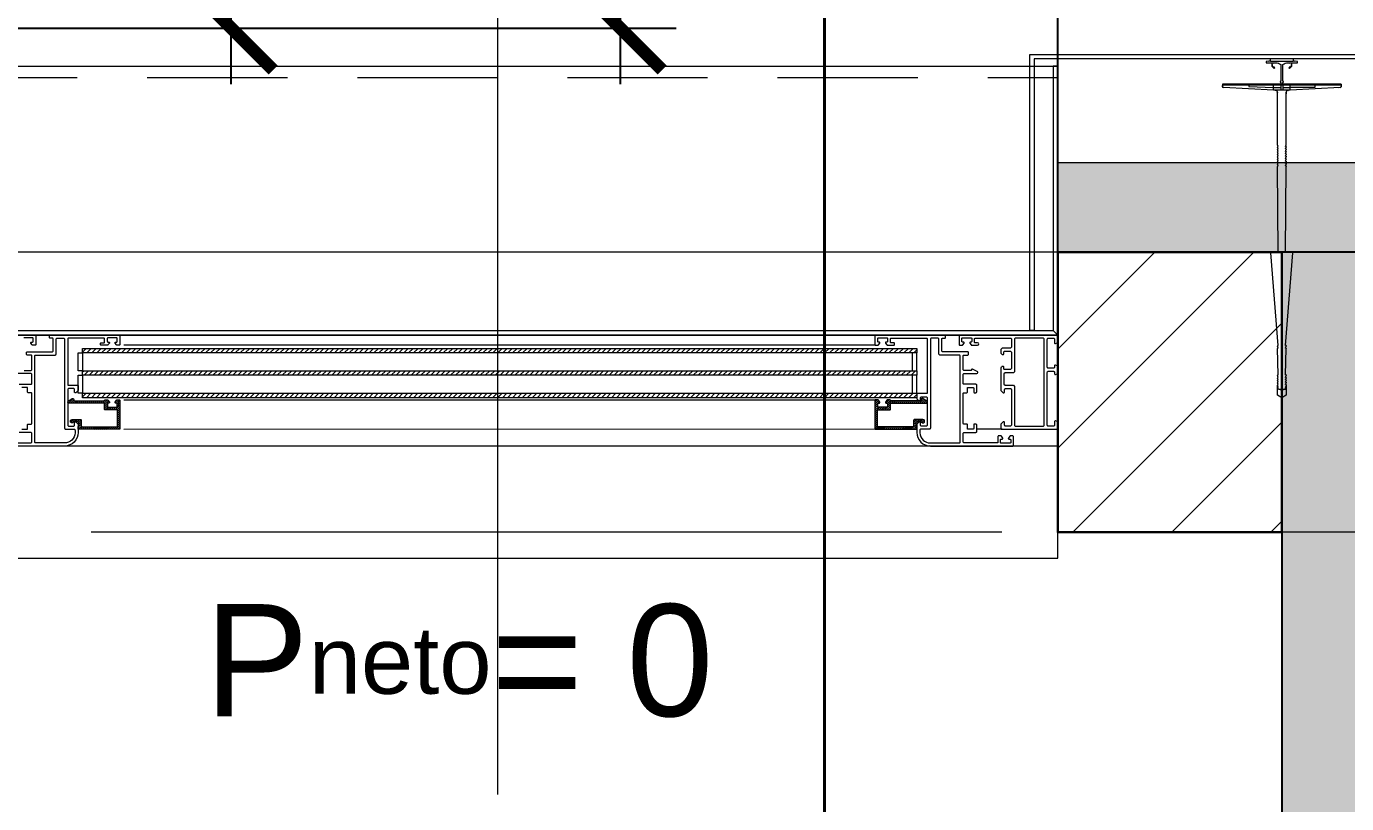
# Model space of a CAD drawing. Header units: centimetres. Extents: x 105417 to 110818, y -55119 to -48326.
# Drawn here: x 108567.3 to 108685.1, y -52106.6 to -52037.2 of the extents above; entities that cross this region are included whole.
import ezdxf

# ---------------------------------------------------------------- set-up
doc = ezdxf.new("R2010")
doc.units = ezdxf.units.CM
doc.header["$LTSCALE"] = 50
doc.header["$MEASUREMENT"] = 0
for name, pattern in [('AUSGEZOGEN', [0]), ('AXES', [2, 1.25, -0.25, 0.25, -0.25]), ('CACHE', [0.375, 0.25, -0.125]), ('CONTINU', [0]), ('CORNER', [20, 0, -20]), ('DASHED2', [9.525, 6.35, -3.175])]:
    doc.linetypes.add(name, pattern=pattern)
doc.layers.get('0').update_dxf_attribs({"color": 8})
for name, color, linetype in [('AXES', 10, 'AXES'), ('BETON COUPE', 3, 'CONTINU'), ('BETON TRAME', 252, 'Continuous'), ('BORD', 5, 'Continuous'), ('COTE 50ème', 1, 'Continuous')]:
    doc.layers.add(name, color=color, linetype=linetype)
for name, color, linetype, lineweight in [('CONSOLE ISOL.', 214, 'Continuous', 15), ('ISOLATION', 252, 'Continuous', 0), ('MACONNERIE COUPE', 7, 'Continuous', 30), ('MACONNERIE HACHURE', 253, 'Continuous', 13), ('WD_Corner', 154, 'Continuous', 5), ('WD_Dowel', 154, 'Continuous', 5), ('WD_Text_Legende', 154, 'AUSGEZOGEN', 5), ('WINDOWS', 21, 'Continuous', 5)]:
    doc.layers.add(name, color=color, linetype=linetype, lineweight=lineweight)
doc.layers.add('HORS GEL COTE', color=7, linetype='Continuous', lineweight=13, true_color=0x00661a)
doc.layers.add('WD_Assist1', color=6, linetype='CORNER', lineweight=0, plot=False)
doc.styles.add('GENERATED_STYLE_1', font='arial.ttf')
doc.styles.add('RS_TXT_50', font='arial.ttf', dxfattribs={"height": 12.5})
doc.dimstyles.new('RS_50CM_LINEAIRE', dxfattribs={"dimscale": 5, "dimtxt": 12.5, "dimasz": 1.5, "dimexe": 1, "dimexo": 2.5, "dimgap": 1, "dimtad": 1, "dimdec": 1, "dimrnd": 0.5, "dimdsep": 46, "dimtxsty": 'RS_TXT_50', "dimblk1": 'ARCHTICK', "dimblk2": 'ARCHTICK', "dimsah": 1, "dimcen": 2.5, "dimdle": 1, "dimclrt": 4, "dimadec": 0, "dimazin": 2, "dimtfac": 1, "dimtdec": 1, "dimtix": 1, "dimtmove": 2, "dimatfit": 3, "dimfxl": 1, "dimtolj": 1, "dimtzin": 0, "dimarcsym": 0})

# ---------------------------------------------------------------- blocks, each defined once
blk = doc.blocks.new('A$Ceb270309')
at = {"layer": 'AXES', "lineweight": 5, "ltscale": 1.3}
blk.add_line((3195, -1220), (-1985, -1220), dxfattribs=at)
blk = doc.blocks.new('DRITARE POS 4')
at = {"layer": 'WINDOWS'}
h = blk.add_hatch(dxfattribs=at)
h.set_pattern_fill('ANSI31', color=140, scale=2.5, angle=720)
h.set_pattern_definition([(45, (-43847.46996, 46718.9128), (-0.2209708691, 0.2209708691), [])])
h.paths.add_polyline_path([(-37.02, 18.71), (37.42, 18.71), (37.42, 18.31), (-37.02, 18.31)])
h.paths.add_polyline_path([(-37.02, 16.71), (37.42, 16.71), (37.42, 16.31), (-37.02, 16.31)])
h.paths.add_polyline_path([(-37.03, 14.71), (37.42, 14.71), (37.42, 14.31), (-37.03, 14.31)])
at = {"layer": 'WINDOWS', "transparency": 33554559}
h = blk.add_hatch(dxfattribs=at)
h.set_pattern_fill('ANSI31', color=256, angle=720)
h.set_pattern_definition([(45, (-43732.46996, 46718.71279), (-0.08838834765, 0.08838834765), [])])
h.paths.add_polyline_path([(-37.05, 11.72, -0.414214), (-37.14, 11.81), (-37.14, 12.28, 0.414214), (-37.23, 12.37), (-37.97, 12.37, 1.835735), (-37.82, 12.15), (-37.36, 12.15), (-37.36, 11.74), (-37.42, 11.5), (-33.74, 11.5, 0.414214), (-33.69, 11.55), (-33.69, 14.06, 0.414214), (-33.74, 14.12), (-33.95, 14.12, 0.250765), (-33.99, 14.09), (-34.12, 13.92, 0.599022), (-34.08, 13.84), (-33.95, 13.84), (-33.95, 13.46), (-34.81, 13.46), (-34.81, 13.84), (-34.67, 13.84, 0.649779), (-34.63, 13.93), (-34.76, 14.1, 0.212283), (-34.81, 14.12), (-35.01, 14.12, 0.414214), (-35.07, 14.06), (-35.07, 14.02), (-37.81, 14.02), (-37.81, 14.15, 0.603122), (-37.96, 14.23), (-38.31, 13.99, 0.737396), (-38.26, 13.82), (-35.07, 13.82), (-35.07, 13.31, 0.414214), (-34.97, 13.22), (-33.91, 13.22), (-33.91, 11.81, -0.414214), (-34, 11.72)])
h = blk.add_hatch(dxfattribs=at)
h.set_pattern_fill('ANSI31', color=256, angle=720)
h.set_pattern_definition([(45, (-43792.46996, 46718.71279), (-0.08838834765, 0.08838834765), [])])
h.paths.add_polyline_path([(37.42, 11.74), (37.36, 11.74), (37.36, 12.09, -0.414214), (37.42, 12.15), (37.79, 12.15, -0.247394), (37.84, 12.13, 1.657435), (37.97, 12.37), (37.23, 12.37, 0.414214), (37.14, 12.28), (37.14, 11.81, -0.414214), (37.05, 11.72), (34, 11.72, -0.414214), (33.91, 11.81), (33.91, 13.16, -0.414214), (33.97, 13.22), (34.97, 13.22, 0.414214), (35.07, 13.31), (35.07, 13.76, -0.414214), (35.12, 13.82), (38.26, 13.82, 0.737396), (38.31, 13.99), (37.96, 14.23, 0.603122), (37.81, 14.15), (37.81, 14.08, -0.414214), (37.75, 14.02), (35.07, 14.02), (35.07, 14.06, 0.414214), (35.01, 14.12), (34.81, 14.12, 0.250765), (34.76, 14.09), (34.63, 13.92, 0.599022), (34.67, 13.84), (34.75, 13.84, -0.414214), (34.81, 13.78), (34.81, 13.52, -0.414214), (34.75, 13.46), (34, 13.46, -0.414214), (33.95, 13.52), (33.95, 13.78, -0.414214), (34, 13.84), (34.08, 13.84, 0.599022), (34.12, 13.92), (33.99, 14.09, 0.250765), (33.95, 14.12), (33.74, 14.12, 0.414214), (33.69, 14.06), (33.69, 11.55, 0.414214), (33.74, 11.5), (37.36, 11.5), (37.42, 11.5)])
at = {"layer": 'WINDOWS', "color": 165}
blk.add_line((0, 81.01), (0, -21.11), dxfattribs=at)
at = {"layer": 'WINDOWS', "color": 165, "linetype": 'CACHE'}
blk.add_line((-50, 42.9), (50, 42.9), dxfattribs=at)
at = {"layer": 'WINDOWS'}
for p, q in [((-41.27, 19.9), (-39.89, 19.9)), ((33.72, 19.89), (-33.35, 19.89)), ((33.74, 19), (-33.35, 19)), ((41.25, 19.9), (39.92, 19.9)), ((-33.34, 14.11), (33.74, 14.12)), ((33.74, 11.5), (-33.34, 11.49)), ((45.03, 11.5), (42.78, 11.5)), ((38.52, 10.01), (-38.2, 10))]:
    blk.add_line(p, q, dxfattribs=at)
at = {"layer": 'WINDOWS', "color": 165}
for points in [[(50, 19.9), (-50, 19.9), (-50, 43.9), (50, 43.9)], [(50, 19.9), (50, 43.9), (49.6, 43.9), (49.6, 20.3)], [(-49.6, 20.3), (49.6, 20.3), (50, 19.9), (-50, 19.9)], [(50, 10), (-50, 10), (-50, 0), (50, 0)]]:
    blk.add_lwpolyline(points, close=True, dxfattribs=at)
at = {"layer": 'WINDOWS'}
for points in [[(-49.94, 19.9), (-41.25, 19.9, -0.414214), (-41.19, 19.84), (-41.19, 19.06, -0.414214), (-41.25, 19), (-41.49, 19, -0.250765), (-41.53, 19.03), (-41.65, 19.19, -0.599022), (-41.6, 19.28), (-41.49, 19.28, 0.414214), (-41.43, 19.34), (-41.43, 19.6, 0.414214), (-41.49, 19.65), (-42.27, 19.65, 0.414214)], [(-44.61, 10.28), (-41.66, 10.28, 0.414214), (-41.56, 10.38), (-41.56, 11.12, 0.414214), (-41.66, 11.22), (-42.68, 11.22, -0.414214)], [(-42.44, 11.5), (-41.99, 11.5, 0.414214), (-41.94, 11.55), (-41.94, 11.91, -0.414214), (-41.88, 11.96), (-41.62, 11.96, 0.414214), (-41.56, 12.02), (-41.56, 14.71, 0.414214), (-41.62, 14.76), (-41.88, 14.76, -0.414214), (-41.94, 14.82), (-41.94, 15.17, 0.414214), (-41.99, 15.23), (-42.44, 15.23, 0.414214)], [(-42.68, 15.51), (-41.66, 15.51, 0.414214), (-41.56, 15.6), (-41.56, 16.39, 0.414214), (-41.66, 16.48), (-42.78, 16.48, -0.809546)], [(-42.25, 16.74), (-41.66, 16.74, 0.414214), (-41.56, 16.84), (-41.56, 18.07, 0.414214), (-41.62, 18.12), (-41.97, 18.12, -0.414214), (-42.03, 18.18), (-42.03, 18.35, -0.414214), (-41.97, 18.4), (-39.75, 18.4, 0.414214), (-39.66, 18.5), (-39.66, 19.56, 0.414214), (-39.71, 19.62), (-39.92, 19.62, -0.414214), (-39.98, 19.67), (-39.98, 19.84, -0.414214), (-39.92, 19.9), (-33.74, 19.9, -0.414214), (-33.69, 19.84), (-33.69, 19.06, -0.414214), (-33.74, 19), (-33.95, 19, -0.250765), (-33.99, 19.03), (-34.12, 19.19, -0.599022), (-34.08, 19.28), (-33.98, 19.28, 0.414214), (-33.93, 19.34), (-33.93, 19.6, 0.414214), (-33.98, 19.65), (-34.77, 19.65, 0.414214), (-34.82, 19.6), (-34.82, 19.34, 0.414214), (-34.77, 19.28), (-34.67, 19.28, -0.599022), (-34.63, 19.19), (-34.76, 19.03, -0.250765), (-34.81, 19), (-35.38, 19, -0.414214), (-35.44, 19.06), (-35.44, 19.15, -0.414214), (-35.38, 19.21), (-35.12, 19.21, 0.414214), (-35.07, 19.26), (-35.07, 19.56, 0.414214), (-35.12, 19.62), (-38.3, 19.62, 0.414214), (-38.35, 19.56), (-38.35, 15.47, 0.414214), (-38.3, 15.42), (-37.47, 15.42, -0.414214), (-37.42, 15.36), (-37.42, 14.97, -0.198912), (-37.44, 14.93), (-37.59, 14.78, -0.198912), (-37.63, 14.76), (-37.7, 14.76, -0.414214), (-37.75, 14.82), (-37.75, 15.04, 0.414214), (-37.85, 15.14), (-38.26, 15.14, 0.414214), (-38.35, 15.04), (-38.35, 11.87, 0.414214), (-38.26, 11.78), (-37.85, 11.78, 0.414214), (-37.75, 11.87), (-37.75, 12.09, -0.414214), (-37.7, 12.15), (-37.63, 12.15, -0.198912), (-37.59, 12.13), (-37.44, 11.98, -0.198912), (-37.42, 11.94), (-37.42, 11.22, -0.414214), (-38.63, 10), (-45.99, 10, -0.414214)]]:
    blk.add_lwpolyline(points, format="xyb", dxfattribs=at)
for points in [[(-50, 19.9), (50, 19.9), (50, 10), (-50, 10)], [(48.73, 11.78), (48.79, 11.83), (48.79, 19.56), (48.73, 19.62), (46.19, 19.62), (46.14, 19.56), (46.14, 16.63), (46.04, 16.54), (45.3, 16.54), (45.2, 16.44), (45.2, 15.51), (45.3, 15.42), (46.04, 15.42), (46.14, 15.32), (46.14, 11.83), (46.19, 11.78)]]:
    blk.add_lwpolyline(points, close=True, dxfattribs=at)
for points in [[(-37.79, 11.5, -0.414214), (-37.7, 11.4), (-37.7, 11.18), (-37.7, 11.18, -0.414214), (-38.63, 10.28), (-41.23, 10.28, -0.414214), (-41.28, 10.34), (-41.28, 18.07, -0.414214), (-41.23, 18.12), (-39.47, 18.12, 0.414214), (-39.38, 18.22), (-39.38, 19.52, -0.414214), (-39.29, 19.62), (-38.73, 19.62, -0.414214), (-38.63, 19.52), (-38.63, 11.59, 0.414214), (-38.54, 11.5)], [(45.99, 10, 0.414214), (46.04, 10.06), (46.04, 10.84, 0.414214), (45.99, 10.9), (45.78, 10.9, 0.250765), (45.73, 10.88), (45.6, 10.71, 0.599022), (45.65, 10.62), (45.74, 10.62, -0.414214), (45.8, 10.56), (45.8, 10.3, -0.414214), (45.74, 10.25), (44.96, 10.25, -0.414214), (44.9, 10.3), (44.9, 10.56, -0.414214), (44.96, 10.62), (45.05, 10.62, 0.599022), (45.1, 10.71), (44.97, 10.88, 0.250765), (44.92, 10.9), (44.72, 10.9, 0.414214), (44.66, 10.84), (44.66, 10.34, -0.414214), (44.61, 10.28), (41.66, 10.28, -0.414214), (41.56, 10.38), (41.56, 11.12, -0.414214), (41.66, 11.22), (42.68, 11.22, 0.414214), (42.78, 11.31), (42.78, 11.87, 0.414214), (42.68, 11.96), (42.55, 11.96, 0.414214), (42.5, 11.91), (42.5, 11.55, -0.414214), (42.44, 11.5), (41.99, 11.5, -0.414214), (41.94, 11.55), (41.94, 11.91, 0.414214), (41.88, 11.96), (41.62, 11.96, -0.414214), (41.56, 12.02), (41.56, 14.71, -0.414214), (41.62, 14.76), (41.88, 14.76, 0.414214), (41.94, 14.82), (41.94, 15.17, -0.414214), (41.99, 15.23), (42.44, 15.23, -0.414214), (42.5, 15.17), (42.5, 14.82, 0.414214), (42.55, 14.76), (42.68, 14.76, 0.414214), (42.78, 14.86), (42.78, 15.42, 0.414214), (42.68, 15.51), (41.66, 15.51, -0.414214), (41.56, 15.6), (41.56, 16.39, -0.414214), (41.66, 16.48), (42.78, 16.48, 0.809546), (42.81, 16.66), (42.39, 16.85, 0.543142), (42.31, 16.8, -0.414214), (42.25, 16.74), (41.66, 16.74, -0.414214), (41.56, 16.84), (41.56, 18.07, -0.414214), (41.62, 18.12), (41.97, 18.12, 0.414214), (42.03, 18.18), (42.03, 18.35, 0.414214), (41.97, 18.4), (39.75, 18.4, -0.414214), (39.66, 18.5), (39.66, 19.56, -0.414214), (39.71, 19.62), (39.92, 19.62, 0.414214), (39.98, 19.67), (39.98, 19.84, 0.414214), (39.92, 19.9), (33.74, 19.9, 0.414214), (33.69, 19.84), (33.69, 19.06, 0.414214), (33.74, 19), (33.95, 19, 0.250765), (33.99, 19.03), (34.12, 19.19, 0.599022), (34.08, 19.28), (33.98, 19.28, -0.414214), (33.93, 19.34), (33.93, 19.6, -0.414214), (33.98, 19.65), (34.77, 19.65, -0.414214), (34.82, 19.6), (34.82, 19.34, -0.414214), (34.77, 19.28), (34.67, 19.28, 0.599022), (34.63, 19.19), (34.76, 19.03, 0.250765), (34.81, 19), (35.38, 19, 0.414214), (35.44, 19.06), (35.44, 19.15, 0.414214), (35.38, 19.21), (35.12, 19.21, -0.414214), (35.07, 19.26), (35.07, 19.56, -0.414214), (35.12, 19.62), (38.3, 19.62, -0.414214), (38.35, 19.56), (38.35, 14.73, -0.414214), (38.3, 14.68), (37.47, 14.68, 0.414214), (37.42, 14.62), (37.42, 14.23, 0.198912), (37.44, 14.19), (37.59, 14.04, 0.198912), (37.63, 14.02), (37.7, 14.02, 0.414214), (37.75, 14.08), (37.75, 14.3, -0.414214), (37.85, 14.4), (38.26, 14.4, -0.414214), (38.35, 14.3), (38.35, 11.87, -0.414214), (38.26, 11.78), (37.85, 11.78, -0.414214), (37.75, 11.87), (37.75, 12.09, 0.414214), (37.7, 12.15), (37.63, 12.15, 0.198912), (37.59, 12.13), (37.44, 11.98, 0.198912), (37.42, 11.94), (37.42, 11.22, 0.414214), (38.63, 10)], [(37.79, 11.5, 0.414214), (37.7, 11.4), (37.7, 11.18), (37.7, 11.18, 0.414214), (38.63, 10.28), (41.23, 10.28, 0.414214), (41.28, 10.34), (41.28, 18.07, 0.414214), (41.23, 18.12), (39.47, 18.12, -0.414214), (39.38, 18.22), (39.38, 19.52, 0.414214), (39.29, 19.62), (38.73, 19.62, 0.414214), (38.63, 19.52), (38.63, 11.59, -0.414214), (38.54, 11.5)], [(45, 17.08), (44.94, 17.02, 0.198912), (44.92, 16.98), (44.92, 14.97, 0.198912), (44.94, 14.93), (45.09, 14.78, 0.198912), (45.13, 14.76), (45.2, 14.76, 0.414214), (45.26, 14.82), (45.26, 15.01, -0.340481), (45.35, 15.14), (45.76, 15.14, -0.414214), (45.86, 15.04), (45.86, 11.87, -0.414214), (45.76, 11.78), (45.35, 11.78, -0.414214), (45.26, 11.87), (45.26, 12.09, 0.414214), (45.2, 12.15), (45.13, 12.15, 0.198912), (45.09, 12.13), (44.94, 11.98, 0.198912), (44.92, 11.94), (44.92, 11.55, 0.414214), (44.98, 11.5), (49.94, 11.5, 0.414214), (50, 11.55), (50, 12.13, 0.322823), (49.96, 12.19), (49.79, 12.24, 0.511918), (49.72, 12.19), (49.72, 11.87, -0.414214), (49.63, 11.78), (49.16, 11.78, -0.414214), (49.07, 11.87), (49.07, 16.57, -0.414214), (49.16, 16.67), (49.63, 16.67, -0.414214), (49.72, 16.57), (49.72, 16.44, 0.511918), (49.79, 16.39), (49.96, 16.45, 0.322823), (50, 16.5), (50, 17.12, 0.322823), (49.96, 17.17), (49.79, 17.23, 0.511918), (49.72, 17.17), (49.72, 17.04, -0.414214), (49.63, 16.95), (49.16, 16.95, -0.414214), (49.07, 17.04), (49.07, 19.52, -0.414214), (49.16, 19.62), (49.63, 19.62, -0.414214), (49.72, 19.52), (49.72, 19.21, 0.511918), (49.79, 19.15), (49.96, 19.21, 0.322823), (50, 19.26), (50, 19.84, 0.414214), (49.94, 19.9), (41.25, 19.9, 0.414214), (41.19, 19.84), (41.19, 19.06, 0.414214), (41.25, 19), (41.49, 19, 0.250765), (41.53, 19.03), (41.65, 19.19, 0.599022), (41.6, 19.28), (41.49, 19.28, -0.414214), (41.43, 19.34), (41.43, 19.6, -0.414214), (41.49, 19.65), (42.27, 19.65, -0.414214), (42.33, 19.6), (42.33, 19.34, -0.414214), (42.27, 19.28), (42.2, 19.28, 0.599022), (42.15, 19.19), (42.26, 19.03, 0.250765), (42.31, 19), (42.84, 19, 1), (42.84, 19.21), (42.63, 19.21, -0.414214), (42.57, 19.26), (42.57, 19.56, -0.414214), (42.63, 19.62), (45.8, 19.62, -0.414214), (45.86, 19.56), (45.86, 18.83, -0.414214), (45.76, 18.74), (45.11, 18.74, 0.414214), (44.92, 18.55), (44.92, 18.3, 0.198912), (44.94, 18.26), (45, 18.2, 0.198912), (45.04, 18.18), (45.15, 18.18, 0.414214), (45.2, 18.24), (45.2, 18.4, -0.414214), (45.26, 18.46), (45.76, 18.46, -0.414214), (45.86, 18.37), (45.86, 16.91, -0.414214), (45.76, 16.82), (45.26, 16.82, -0.414214), (45.2, 16.87), (45.2, 17.04, 0.414214), (45.15, 17.1), (45.04, 17.1, 0.198912)], [(-37.36, 11.74), (-37.36, 12.09, 0.414214), (-37.42, 12.15), (-37.79, 12.15, 0.247394), (-37.84, 12.13, -1.657435), (-37.97, 12.37), (-37.23, 12.37, -0.414214), (-37.14, 12.28), (-37.14, 11.81, 0.414214), (-37.05, 11.72), (-34, 11.72, 0.414214), (-33.91, 11.81), (-33.91, 13.16, 0.414214), (-33.97, 13.22), (-34.97, 13.22, -0.414214), (-35.07, 13.31), (-35.07, 13.76, 0.414214), (-35.12, 13.82), (-38.26, 13.82, -0.737396), (-38.31, 13.99), (-37.96, 14.23, -0.603122), (-37.81, 14.15), (-37.81, 14.08, 0.414214), (-37.75, 14.02), (-35.07, 14.02), (-35.07, 14.06, -0.414214), (-35.01, 14.12), (-34.81, 14.12, -0.250765), (-34.76, 14.09), (-34.63, 13.92, -0.599022), (-34.67, 13.84), (-34.75, 13.84, 0.414214), (-34.81, 13.78), (-34.81, 13.52, 0.414214), (-34.75, 13.46), (-34, 13.46, 0.414214), (-33.95, 13.52), (-33.95, 13.78, 0.414214), (-34, 13.84), (-34.08, 13.84, -0.599022), (-34.12, 13.92), (-33.99, 14.09, -0.250765), (-33.95, 14.12), (-33.74, 14.12, -0.414214), (-33.69, 14.06), (-33.69, 11.55, -0.414214), (-33.74, 11.5), (-37.36, 11.5), (-37.42, 11.5), (-37.42, 11.74)], [(37.36, 11.74), (37.36, 12.09, -0.414214), (37.42, 12.15), (37.79, 12.15, -0.247394), (37.84, 12.13, 1.657435), (37.97, 12.37), (37.23, 12.37, 0.414214), (37.14, 12.28), (37.14, 11.81, -0.414214), (37.05, 11.72), (34, 11.72, -0.414214), (33.91, 11.81), (33.91, 13.16, -0.414214), (33.97, 13.22), (34.97, 13.22, 0.414214), (35.07, 13.31), (35.07, 13.76, -0.414214), (35.12, 13.82), (38.26, 13.82, 0.737396), (38.31, 13.99), (37.96, 14.23, 0.603122), (37.81, 14.15), (37.81, 14.08, -0.414214), (37.75, 14.02), (35.07, 14.02), (35.07, 14.06, 0.414214), (35.01, 14.12), (34.81, 14.12, 0.250765), (34.76, 14.09), (34.63, 13.92, 0.599022), (34.67, 13.84), (34.75, 13.84, -0.414214), (34.81, 13.78), (34.81, 13.52, -0.414214), (34.75, 13.46), (34, 13.46, -0.414214), (33.95, 13.52), (33.95, 13.78, -0.414214), (34, 13.84), (34.08, 13.84, 0.599022), (34.12, 13.92), (33.99, 14.09, 0.250765), (33.95, 14.12), (33.74, 14.12, 0.414214), (33.69, 14.06), (33.69, 11.55, 0.414214), (33.74, 11.5), (37.36, 11.5), (37.42, 11.5), (37.42, 11.74)]]:
    blk.add_lwpolyline(points, format="xyb", close=True, dxfattribs=at)
at = {"layer": 'WINDOWS', "color": 140}
for points in [[(-37.42, 16.71), (-37.42, 18.31), (-37.02, 18.31), (-37.02, 16.71)], [(-37.02, 18.71), (37.42, 18.71), (37.42, 18.31), (-37.02, 18.31)], [(37.42, 16.71), (37.42, 18.31), (37.02, 18.31), (37.02, 16.71)], [(-37.02, 16.71), (37.42, 16.71), (37.42, 16.31), (-37.02, 16.31)], [(-37.42, 14.71), (-37.42, 16.31), (-37.02, 16.31), (-37.02, 14.71)], [(37.42, 14.71), (37.42, 16.31), (37.02, 16.31), (37.02, 14.71)], [(-37.03, 14.71), (37.42, 14.71), (37.42, 14.31), (-37.03, 14.31)]]:
    blk.add_lwpolyline(points, close=True, dxfattribs=at)
at = {"layer": 'WINDOWS', "color": 165, "insert": (-26.16, -14.25), "char_height": 10, "attachment_point": 7, "style": 'GENERATED_STYLE_1'}
blk.add_mtext('\\A1;\\pt0;P{\\H0.6x;neto}= 0', dxfattribs=at)
blk = doc.blocks.new('ankeri')
at = {"layer": 'WD_Assist1'}
for p, q in [((-2.32, 5.2), (-2.54, 0.59)), ((-2.22, 5.3), (-2.32, 5.2)), ((-2, 5.3), (-2.22, 5.3)), ((-2, -5.3), (-2, 5.3)), ((-29.75, 0.39), (-30, 0)), ((-30, 0), (-29.75, -0.39)), ((-2.76, 0.39), (-29.75, 0.39)), ((-2.54, 0.59), (-2.76, 0.39)), ((-29.75, -0.39), (-2.76, -0.39)), ((-2.76, -0.39), (-2.54, -0.59)), ((-2.54, -0.59), (-2.32, -5.2)), ((-2.32, -5.2), (-2.22, -5.3)), ((-2.22, -5.3), (-2, -5.3))]:
    blk.add_line(p, q, dxfattribs=at)
at = {"layer": 'WD_Corner', "lineweight": 5}
blk.add_lwpolyline([(-2, 0.1), (-1.85, 0.1, -1), (-1.75, 0.1), (-0.25, 0.1, 0.185242), (-0.1, 0.55), (-0.1, 0.72), (-0.15, 0.73), (-0.15, 0.74), (-0.1, 0.75), (-0.1, 0.85), (-0.3, 0.85), (-0.3, 0.8), (-0.32, 0.8), (-0.33, 0.85), (-0.38, 0.85), (-0.5, 0.73), (-0.47, 0.68), (-0.48, 0.68), (-0.53, 0.7), (-0.54, 0.69), (-0.51, 0.65), (-0.54, 0.62), (-0.61, 0.69), (-0.4, 0.9), (-0.1, 0.9), (-0.1, 1.4), (0, 1.4), (0.05, 1.2), (0, 1.2), (0.05, 1.1), (0, 1.1), (0.25, 1), (0, 1), (0, -1), (0.25, -1), (0, -1.1), (0.05, -1.1), (0, -1.2), (0.05, -1.2), (0, -1.4), (-0.1, -1.4), (-0.1, -0.9), (-0.4, -0.9), (-0.61, -0.69), (-0.54, -0.62), (-0.51, -0.65), (-0.54, -0.69), (-0.53, -0.7), (-0.48, -0.68), (-0.47, -0.68), (-0.5, -0.73), (-0.38, -0.85), (-0.33, -0.85), (-0.32, -0.8), (-0.3, -0.8), (-0.3, -0.85), (-0.1, -0.85), (-0.1, -0.75), (-0.15, -0.74), (-0.15, -0.73), (-0.1, -0.72), (-0.1, -0.55, 0.185242), (-0.25, -0.1), (-1.75, -0.1, -1), (-1.85, -0.1), (-2, -0.1)], format="xyb", close=True, dxfattribs=at)
at = {"layer": 'WD_Dowel'}
for p, q in [((-2.32, 5.2), (-2.54, 0.74)), ((-2, 5.3), (-2.22, 5.3)), ((-2.11, 5.3), (-2.11, -5.3)), ((-2, 5.3), (-2, -5.3)), ((-2.11, 2.94), (-2.32, 2.94)), ((-2.32, 2.94), (-2.32, 0.74)), ((-29.75, 0.39), (-30, 0)), ((-30, 0), (-29.75, -0.39)), ((-28.88, 0.39), (-29.75, 0.39)), ((-29.47, 0.05), (-29.25, 0.09)), ((-29.47, 0.05), (-29.47, -0.05)), ((-29.25, 0.29), (-29.04, 0.37)), ((-29.25, 0.29), (-29.25, -0.29)), ((-28.88, 0.39), (-29.04, 0.34)), ((-29.04, 0.34), (-29.04, 0.37)), ((-28.82, 0.39), (-28.88, 0.39)), ((-28.82, 0.39), (-28.82, 0.34)), ((-28.82, 0.34), (-28.66, 0.39)), ((-28.61, 0.39), (-28.66, 0.39)), ((-28.61, 0.39), (-28.66, 0.39)), ((-28.61, 0.39), (-28.61, 0.34)), ((-28.61, 0.34), (-28.44, 0.39)), ((-28.39, 0.39), (-28.44, 0.39)), ((-28.39, 0.39), (-28.39, 0.34)), ((-28.39, 0.34), (-28.23, 0.39)), ((-28.17, 0.39), (-28.23, 0.39)), ((-28.17, 0.39), (-28.17, 0.34)), ((-28.17, 0.34), (-28.01, 0.39)), ((-27.96, 0.39), (-28.01, 0.39)), ((-27.96, 0.39), (-27.96, 0.34)), ((-27.96, 0.34), (-25.61, 0.39)), ((-25.56, 0.39), (-25.61, 0.39)), ((-25.56, 0.39), (-25.56, 0.34)), ((-25.56, 0.34), (-25.4, 0.39)), ((-25.34, 0.39), (-25.4, 0.39)), ((-25.34, 0.34), (-17.05, 0.99)), ((-25.34, 0.39), (-25.34, 0.34)), ((-17, 0.99), (-17.05, 0.99)), ((-17, 0.99), (-17, 0.34)), ((-17, 0.34), (-9.36, 0.39)), ((-9.3, 0.39), (-9.36, 0.39)), ((-9.3, 0.39), (-9.3, 0.34)), ((-9.3, 0.34), (-9.14, 0.39)), ((-9.09, 0.39), (-9.14, 0.39)), ((-9.09, 0.39), (-9.09, 0.34)), ((-9.09, 0.34), (-8.93, 0.39)), ((-8.87, 0.39), (-8.93, 0.39)), ((-8.87, 0.39), (-8.87, 0.34)), ((-8.87, 0.34), (-8.71, 0.39)), ((-8.66, 0.39), (-8.71, 0.39)), ((-8.66, 0.39), (-8.66, 0.34)), ((-8.66, 0.34), (-8.5, 0.39)), ((-8.44, 0.39), (-8.5, 0.39)), ((-8.44, 0.39), (-8.44, 0.34)), ((-8.44, 0.34), (-8.28, 0.39)), ((-8.23, 0.39), (-8.28, 0.39)), ((-8.23, 0.39), (-8.23, 0.34)), ((-8.23, 0.34), (-8.06, 0.39)), ((-8.01, 0.39), (-8.06, 0.39)), ((-8.01, 0.39), (-8.01, 0.34)), ((-8.01, 0.34), (-7.85, 0.39)), ((-7.79, 0.39), (-7.85, 0.39)), ((-7.79, 0.39), (-7.79, 0.34)), ((-7.79, 0.34), (-7.63, 0.39)), ((-7.58, 0.39), (-7.63, 0.39)), ((-7.58, 0.39), (-7.58, 0.34)), ((-7.58, 0.34), (-7.42, 0.39)), ((-7.42, 0.39), (-2.76, 0.39)), ((-2.54, 0.74), (-2.54, -0.74)), ((-2.54, 0.74), (-2.11, 0.74)), ((-2.11, 0.1), (-2.54, 0.1)), ((-2.32, 0.1), (-2.32, 0.74)), ((-29.75, -0.39), (-28.88, -0.39)), ((-29.25, -0.1), (-29.47, -0.05)), ((-29.25, -0.29), (-29.04, -0.37)), ((-29.04, -0.37), (-29.04, -0.34)), ((-29.04, -0.34), (-28.88, -0.39)), ((-28.82, -0.39), (-28.88, -0.39)), ((-28.82, -0.39), (-28.82, -0.34)), ((-28.82, -0.34), (-28.66, -0.39)), ((-28.61, -0.39), (-28.66, -0.39)), ((-28.61, -0.39), (-28.61, -0.34)), ((-28.61, -0.34), (-28.44, -0.39)), ((-28.39, -0.39), (-28.44, -0.39)), ((-28.39, -0.39), (-28.39, -0.34)), ((-28.39, -0.34), (-28.23, -0.39)), ((-28.17, -0.39), (-28.23, -0.39)), ((-28.17, -0.39), (-28.17, -0.34)), ((-28.17, -0.34), (-28.01, -0.39)), ((-27.96, -0.39), (-28.01, -0.39)), ((-27.96, -0.39), (-27.96, -0.34)), ((-27.96, -0.34), (-25.61, -0.39)), ((-25.56, -0.39), (-25.61, -0.39)), ((-25.56, -0.39), (-25.56, -0.34)), ((-25.56, -0.34), (-25.4, -0.39)), ((-25.34, -0.39), (-25.4, -0.39)), ((-25.34, -0.39), (-25.34, -0.34)), ((-25.34, -0.34), (-17.05, -0.99)), ((-17, -0.99), (-17.05, -0.99)), ((-17, -0.99), (-17, -0.34)), ((-17, -0.34), (-9.36, -0.39)), ((-9.3, -0.39), (-9.36, -0.39)), ((-9.3, -0.39), (-9.3, -0.34)), ((-9.3, -0.34), (-9.14, -0.39)), ((-9.09, -0.39), (-9.14, -0.39)), ((-9.09, -0.39), (-9.09, -0.34)), ((-9.09, -0.34), (-8.93, -0.39)), ((-8.87, -0.39), (-8.93, -0.39)), ((-8.87, -0.39), (-8.87, -0.34)), ((-8.87, -0.34), (-8.71, -0.39)), ((-8.66, -0.39), (-8.71, -0.39)), ((-8.66, -0.39), (-8.66, -0.34)), ((-8.66, -0.34), (-8.5, -0.39)), ((-8.44, -0.39), (-8.5, -0.39)), ((-8.44, -0.39), (-8.44, -0.34)), ((-8.44, -0.34), (-8.28, -0.39)), ((-8.23, -0.39), (-8.28, -0.39)), ((-8.23, -0.39), (-8.23, -0.34)), ((-8.23, -0.34), (-8.06, -0.39)), ((-8.01, -0.39), (-8.06, -0.39)), ((-8.01, -0.39), (-8.01, -0.34)), ((-8.01, -0.34), (-7.85, -0.39)), ((-7.79, -0.39), (-7.85, -0.39)), ((-7.79, -0.39), (-7.79, -0.34)), ((-7.79, -0.34), (-7.63, -0.39)), ((-7.58, -0.39), (-7.63, -0.39)), ((-7.58, -0.39), (-7.58, -0.34)), ((-7.58, -0.34), (-7.42, -0.39)), ((-7.42, -0.39), (-2.76, -0.39)), ((-2.11, -0.1), (-2.54, -0.1)), ((-2.54, -0.74), (-2.11, -0.74)), ((-2.54, -0.74), (-2.32, -5.2)), ((-2.32, -0.74), (-2.32, -0.1)), ((-2.22, -2.94), (-2.32, -0.74)), ((-2.11, -2.94), (-2.22, -2.94)), ((-2, -5.3), (-2.22, -5.3))]:
    blk.add_line(p, q, dxfattribs=at)
for centre, major_axis, start_param, end_param in [((-2.22, 5.2), (0.108, 0), 1.570796, 3.141593), ((-2.76, 0.59), (0.216, 0), -1.570795, 0), ((-2.76, -0.59), (-0.216, 0), 3.141593, 4.712389), ((-2.22, -5.2), (0.108, 0), 3.141593, 4.712389)]:
    blk.add_ellipse(centre, major_axis=major_axis, ratio=0.909091, start_param=start_param, end_param=end_param, dxfattribs=at)
blk = doc.blocks.new('_ArchTick')
at = {"color": 0, "linetype": 'ByBlock', "const_width": 0.15}
blk.add_lwpolyline([(-0.5, -0.5), (0.5, 0.5)], dxfattribs=at)
blk = doc.blocks.new('*D1128')
at = {"layer": 'COTE 50ème', "color": 0, "lineweight": -2, "ltscale": 0.5, "transparency": 16777216}
for p, q in [((108585.58, -52042.36), (108585.58, -51967.36)), ((108521.85, -51972.36), (108590.58, -51972.36)), ((108421.85, -52037.36), (108590.58, -52037.36))]:
    blk.add_line(p, q, dxfattribs=at)
at = {"layer": 'Defpoints', "color": 0, "ltscale": 0.5, "transparency": 16777216}
for p in [(108509.35, -51972.36), (108585.58, -51972.36), (108409.35, -52037.36)]:
    blk.add_point(p, dxfattribs=at)
at = {"layer": 'COTE 50ème', "color": 0, "lineweight": -2, "ltscale": 0.5, "transparency": 16777216, "xscale": 7.5, "yscale": 7.5, "zscale": 7.5}
for p, rotation in [((108585.58, -51972.36), 90), ((108585.58, -52037.36), 270)]:
    blk.add_blockref('_ArchTick', p, dxfattribs=dict(at, rotation=rotation))
at = {"layer": 'COTE 50ème', "color": 4, "ltscale": 0.5, "transparency": 16777216, "insert": (108574.2, -52004.86), "char_height": 12.5, "attachment_point": 5, "rotation": 90, "style": 'RS_TXT_50'}
blk.add_mtext('\\A1;65', dxfattribs=at)
blk = doc.blocks.new('*D1132')
at = {"layer": 'COTE 50ème', "color": 0, "lineweight": -2, "ltscale": 0.5, "transparency": 16777216}
for p, q in [((108620.3, -49967.36), (108620.3, -52042.36)), ((107651.85, -49972.36), (108625.3, -49972.36)), ((108421.85, -52037.36), (108625.3, -52037.36))]:
    blk.add_line(p, q, dxfattribs=at)
at = {"layer": 'Defpoints', "color": 0, "ltscale": 0.5, "transparency": 16777216}
for p in [(107639.35, -49972.36), (108409.35, -52037.36), (108620.3, -52037.36)]:
    blk.add_point(p, dxfattribs=at)
at = {"layer": 'COTE 50ème', "color": 0, "lineweight": -2, "ltscale": 0.5, "transparency": 16777216, "xscale": 7.5, "yscale": 7.5, "zscale": 7.5}
for p, rotation in [((108620.3, -49972.36), 90), ((108620.3, -52037.36), 270)]:
    blk.add_blockref('_ArchTick', p, dxfattribs=dict(at, rotation=rotation))
at = {"layer": 'COTE 50ème', "color": 4, "ltscale": 0.5, "transparency": 16777216, "insert": (108608.92, -51004.86), "char_height": 12.5, "attachment_point": 5, "rotation": 90, "style": 'RS_TXT_50'}
blk.add_mtext('\\A1;2065', dxfattribs=at)
blk = doc.blocks.new('*D1158')
at = {"layer": 'COTE 50ème', "color": 0, "lineweight": -2, "ltscale": 0.5, "transparency": 16777216}
for p, q in [((108659.35, -52057.36), (108659.35, -51982.95)), ((108994.35, -52059.4), (108994.35, -51982.95)), ((108999.35, -51987.95), (108654.35, -51987.95))]:
    blk.add_line(p, q, dxfattribs=at)
at = {"layer": 'Defpoints', "color": 0, "ltscale": 0.5, "transparency": 16777216}
for p in [(108659.35, -51987.95), (108659.35, -52069.86), (108994.35, -52071.9)]:
    blk.add_point(p, dxfattribs=at)
at = {"layer": 'COTE 50ème', "color": 0, "lineweight": -2, "ltscale": 0.5, "transparency": 16777216, "xscale": 7.5, "yscale": 7.5, "zscale": 7.5, "rotation": 180}
blk.add_blockref('_ArchTick', (108659.35, -51987.95), dxfattribs=at)
at = {"layer": 'COTE 50ème', "color": 0, "lineweight": -2, "ltscale": 0.5, "transparency": 16777216, "xscale": 7.5, "yscale": 7.5, "zscale": 7.5}
blk.add_blockref('_ArchTick', (108994.35, -51987.95), dxfattribs=at)
at = {"layer": 'COTE 50ème', "color": 4, "ltscale": 0.5, "transparency": 16777216, "insert": (108826.85, -51976.57), "char_height": 12.5, "attachment_point": 5, "style": 'RS_TXT_50'}
blk.add_mtext('\\A1;335', dxfattribs=at)
blk = doc.blocks.new('*D1159')
at = {"layer": 'COTE 50ème', "color": 0, "lineweight": -2, "ltscale": 0.5, "transparency": 16777216}
for p, q in [((108559.35, -52057.36), (108559.35, -51982.95)), ((108659.35, -52057.36), (108659.35, -51982.95)), ((108664.35, -51987.95), (108554.35, -51987.95))]:
    blk.add_line(p, q, dxfattribs=at)
at = {"layer": 'Defpoints', "color": 0, "ltscale": 0.5, "transparency": 16777216}
for p in [(108559.35, -51987.95), (108559.35, -52069.86), (108659.35, -52069.86)]:
    blk.add_point(p, dxfattribs=at)
at = {"layer": 'COTE 50ème', "color": 0, "lineweight": -2, "ltscale": 0.5, "transparency": 16777216, "xscale": 7.5, "yscale": 7.5, "zscale": 7.5, "rotation": 180}
blk.add_blockref('_ArchTick', (108559.35, -51987.95), dxfattribs=at)
at = {"layer": 'COTE 50ème', "color": 0, "lineweight": -2, "ltscale": 0.5, "transparency": 16777216, "xscale": 7.5, "yscale": 7.5, "zscale": 7.5}
blk.add_blockref('_ArchTick', (108659.35, -51987.95), dxfattribs=at)
at = {"layer": 'COTE 50ème', "color": 4, "ltscale": 0.5, "transparency": 16777216, "insert": (108609.35, -51976.57), "char_height": 12.5, "attachment_point": 5, "style": 'RS_TXT_50'}
blk.add_mtext('\\A1;100', dxfattribs=at)
blk = doc.blocks.new('*D1161')
at = {"layer": 'COTE 50ème', "color": 0, "lineweight": -2, "ltscale": 0.5, "transparency": 16777216}
for p, q in [((108409.35, -52021.15), (108409.35, -51950.8)), ((109744.35, -52109.86), (109744.35, -51950.8)), ((108404.35, -51955.8), (109749.35, -51955.8))]:
    blk.add_line(p, q, dxfattribs=at)
at = {"layer": 'Defpoints', "color": 0, "ltscale": 0.5, "transparency": 16777216}
for p in [(109744.35, -51955.8), (108409.35, -52033.65), (109744.35, -52122.36)]:
    blk.add_point(p, dxfattribs=at)
at = {"layer": 'COTE 50ème', "color": 0, "lineweight": -2, "ltscale": 0.5, "transparency": 16777216, "xscale": 7.5, "yscale": 7.5, "zscale": 7.5, "rotation": 180}
blk.add_blockref('_ArchTick', (108409.35, -51955.8), dxfattribs=at)
at = {"layer": 'COTE 50ème', "color": 0, "lineweight": -2, "ltscale": 0.5, "transparency": 16777216, "xscale": 7.5, "yscale": 7.5, "zscale": 7.5}
blk.add_blockref('_ArchTick', (109744.35, -51955.8), dxfattribs=at)
at = {"layer": 'COTE 50ème', "color": 4, "ltscale": 0.5, "transparency": 16777216, "insert": (109076.85, -51944.41), "char_height": 12.5, "attachment_point": 5, "style": 'RS_TXT_50'}
blk.add_mtext('\\A1;1335', dxfattribs=at)

msp = doc.modelspace()

# ---------------------------------------------------------------- hatches: boundary and pattern name
at = {"layer": 'BETON TRAME', "transparency": 33554559}
h = msp.add_hatch(color=256, dxfattribs=at)
h.dxf.hatch_style = 1
h.paths.add_polyline_path([(108774.35, -52797.36), (108809.35, -52797.36), (108809.35, -53338.05), (108774.35, -53338.05), (108774.35, -53272.36), (108314.35, -53272.36), (108314.35, -53338.05), (108279.35, -53338.05), (108279.35, -52797.36), (108314.35, -52797.36), (108314.35, -53232.36), (108524.35, -53232.36), (108524.35, -52902.36), (108564.35, -52902.36), (108564.35, -53232.36), (108774.35, -53232.36)])
h.paths.add_polyline_path([(109644.35, -52847.36), (109644.35, -52797.36), (109509.35, -52797.36), (109509.35, -52847.36)])
h.paths.add_polyline_path([(107579.35, -52847.36), (107579.35, -52797.36), (107444.35, -52797.36), (107444.35, -52847.36)])
h.paths.add_polyline_path([(107579.35, -52107.36), (107579.35, -52057.36), (107444.35, -52057.36), (107444.35, -52107.36)])
h.paths.add_polyline_path([(109509.35, -52057.36), (109509.35, -52107.36), (109644.35, -52107.36), (109644.35, -52057.36)])
h.paths.add_polyline_path([(108814.35, -52107.36), (108814.35, -52057.36), (108704.35, -52057.36), (108704.35, -52107.36)])
h.paths.add_polyline_path([(108384.35, -52107.36), (108384.35, -52057.36), (108274.35, -52057.36), (108274.35, -52107.36)])
h.paths.add_polyline_path([(108409.35, -52057.36), (108384.35, -52057.36), (108384.35, -52562.36), (108409.35, -52562.36)])
h.paths.add_polyline_path([(108704.35, -52057.36), (108679.35, -52057.36), (108679.35, -52562.36), (108704.35, -52562.36)])
h.paths.add_polyline_path([(108214.35, -53762.36), (108239.35, -53762.36), (108239.35, -53702.36), (108214.35, -53702.36)])
h.paths.add_polyline_path([(108874.35, -53762.36), (108849.35, -53762.36), (108849.35, -53702.36), (108874.35, -53702.36)])
h.paths.add_polyline_path([(107754.35, -53397.36), (107884.35, -53397.36), (107884.35, -53422.36), (107754.35, -53422.36)])
h.paths.add_polyline_path([(107444.35, -53422.36), (107574.35, -53422.36), (107574.35, -53397.36), (107444.35, -53397.36)])
h.paths.add_polyline_path([(107859.35, -53477.36), (107934.35, -53477.36), (107934.35, -53502.36), (107859.35, -53502.36)])
h.paths.add_polyline_path([(109234.24, -53477.36), (109154.35, -53477.36), (109154.35, -53502.36), (109234.24, -53502.36)])
h.paths.add_polyline_path([(109334.24, -53397.36), (109209.24, -53397.36), (109209.24, -53422.36), (109334.24, -53422.36)])
h.paths.add_polyline_path([(109644.35, -53422.36), (109514.24, -53422.36), (109514.24, -53397.36), (109644.35, -53397.36)])
h.paths.add_polyline_path([(108556.85, -53762.36), (108556.85, -53702.36), (108531.85, -53702.36), (108531.85, -53762.36)])
at = {"layer": 'ISOLATION', "transparency": 33554687}
h = msp.add_hatch(dxfattribs=at)
h.set_pattern_fill('INSUL', color=256, scale=10, angle=45)
h.set_pattern_definition([(45, (108384.8174, -45955.942), (-2.6516504, 2.6516504), []), (45, (108383.9335, -45955.058), (-2.6516504, 2.6516504), [1.25, -1.25]), (45, (108383.0496, -45954.1743), (-2.6516504, 2.6516504), [1.25, -1.25])])
h.paths.add_polyline_path([(108659.35, -52049.36), (108994.35, -52049.36), (108994.35, -52057.36), (108659.35, -52057.36)])
at = {"layer": 'MACONNERIE HACHURE'}
h = msp.add_hatch(dxfattribs=at)
h.set_pattern_fill('ANSI31', color=256, scale=50, style=0)
h.paths.add_polyline_path([(107874.35, -53728.36), (107763.35, -53728.36), (107763.35, -53770.36), (107874.35, -53770.36)])
h.paths.add_polyline_path([(107866.35, -53736.36), (107771.35, -53736.36), (107771.35, -53762.36), (107866.35, -53762.36)], flags=16)
h.paths.add_polyline_path([(109325.35, -53728.36), (109214.35, -53728.36), (109214.35, -53770.36), (109325.35, -53770.36)])
h.paths.add_polyline_path([(109317.35, -53736.36), (109222.35, -53736.36), (109222.35, -53762.36), (109317.35, -53762.36)], flags=16)
h.paths.add_polyline_path([(109454.35, -52082.36), (109509.35, -52082.36), (109509.35, -52057.36), (109454.35, -52057.36)])
h.paths.add_polyline_path([(109274.35, -52057.36), (109174.35, -52057.36), (109174.35, -52082.36), (109274.35, -52082.36)])
h.paths.add_polyline_path([(107444.35, -53677.36), (107444.35, -53737.36), (107469.35, -53737.36), (107469.35, -53677.36)])
h.paths.add_polyline_path([(108556.85, -53762.36), (108531.85, -53762.36), (108531.85, -53982.36), (108556.85, -53982.36)])
h.paths.add_polyline_path([(108239.36, -53952.36), (108214.36, -53952.36), (108214.36, -54122.36), (108331.85, -54122.36), (108331.85, -54097.36), (108239.36, -54097.36)])
h.paths.add_polyline_path([(108556.85, -53982.36), (108531.85, -53982.36), (108531.85, -54122.36), (108556.85, -54122.36)])
h.paths.add_polyline_path([(108849.35, -53952.36), (108874.35, -53952.36), (108874.35, -54122.36), (108756.85, -54122.36), (108756.85, -54097.36), (108849.35, -54097.36)])
h.paths.add_polyline_path([(107469.35, -53422.36), (107444.35, -53422.36), (107444.35, -53497.36), (107469.35, -53497.36)])
h.paths.add_polyline_path([(109644.35, -53677.36), (109644.35, -53737.36), (109619.35, -53737.36), (109619.35, -53677.36)])
h.paths.add_polyline_path([(109619.35, -53342.47), (109644.35, -53342.47), (109644.35, -53397.36), (109619.35, -53397.36)])
h.paths.add_polyline_path([(107469.35, -53342.47), (107444.35, -53342.47), (107444.35, -53397.36), (107469.35, -53397.36)])
h.paths.add_polyline_path([(109619.35, -52847.36), (109644.35, -52847.36), (109644.35, -52902.25), (109619.35, -52902.25)])
h.paths.add_polyline_path([(109099.36, -53146.93), (108984.36, -53146.93), (108984.36, -53096.93), (109099.36, -53096.93)])
h.paths.add_polyline_path([(109089.36, -53136.93), (108994.36, -53136.93), (108994.36, -53106.93), (109089.36, -53106.93)], flags=16)
h.paths.add_polyline_path([(108104.35, -53147.36), (107989.35, -53147.36), (107989.35, -53097.36), (108104.35, -53097.36)])
h.paths.add_polyline_path([(108094.35, -53137.36), (107999.35, -53137.36), (107999.35, -53107.36), (108094.35, -53107.36)], flags=16)
h.paths.add_polyline_path([(108794.35, -52797.36), (108774.35, -52797.36), (108774.35, -52787.36), (108794.35, -52787.36)])
h.paths.add_polyline_path([(108849.35, -53737.36), (108756.85, -53737.36), (108756.85, -53762.36), (108849.35, -53762.36)])
h.paths.add_polyline_path([(109234.24, -53477.36), (109209.24, -53477.36), (109209.24, -53422.36), (109234.24, -53422.36)])
h.paths.add_polyline_path([(109619.35, -53062.36), (109644.35, -53062.36), (109644.35, -53182.36), (109619.35, -53182.36)])
h.paths.add_polyline_path([(108809.35, -53326.05), (108874.35, -53326.05), (108874.35, -53348.05), (108849.35, -53348.05), (108849.35, -53338.05), (108809.35, -53338.05)])
h.paths.add_polyline_path([(109619.35, -53422.36), (109644.35, -53422.36), (109644.35, -53497.36), (109619.35, -53497.36)])
h.paths.add_polyline_path([(108704.35, -52527.36), (108794.35, -52527.36), (108794.35, -52607.36), (108947.35, -52607.36), (108947.35, -52512.38), (108959.35, -52512.38), (108959.35, -52632.36), (108794.35, -52632.36), (108794.35, -52687.36), (108774.35, -52687.36), (108774.35, -52583.36), (108704.35, -52583.36), (108704.35, -52632.36), (108669.35, -52632.36), (108669.35, -52612.36), (108679.35, -52612.36), (108679.35, -52562.36), (108704.35, -52562.36), (108704.35, -52578.36), (108774.35, -52578.36), (108774.35, -52552.36), (108704.35, -52552.36)])
h.paths.add_polyline_path([(108874.35, -53702.36), (108849.35, -53702.36), (108849.35, -53440.05), (108874.35, -53440.05), (108874.35, -53477.36), (108934.35, -53477.36), (108934.35, -53502.36), (108874.35, -53502.36)])
h.paths.add_polyline_path([(108814.35, -52082.36), (108947.35, -52082.36), (108947.35, -52236.36), (108959.35, -52236.36), (108959.35, -52082.36), (108994.35, -52082.36), (108994.35, -52057.36), (108814.35, -52057.36)])
h.paths.add_polyline_path([(109509.35, -52482.36), (109509.35, -52424.25), (109534.35, -52424.25), (109534.35, -52477.36), (109644.35, -52477.36), (109644.35, -52567.36), (109619.35, -52567.36), (109619.35, -52502.36), (109286.35, -52502.36), (109286.35, -52507.36), (109134.35, -52507.36), (109134.35, -52517.36), (109122.35, -52517.36), (109122.35, -52422.36), (109061.49, -52422.36), (109061.49, -52410.36), (109134.35, -52410.36), (109134.35, -52482.36)])
h.paths.add_polyline_path([(109071.35, -52817.36), (109071.35, -52723.36), (109083.35, -52723.36), (109083.35, -52797.36), (109221.35, -52797.36), (109221.35, -52631.36), (109083.35, -52631.36), (109083.35, -52641.36), (109071.35, -52641.36), (109071.35, -52619.36), (109122.35, -52619.36), (109122.35, -52609.36), (109134.35, -52609.36), (109134.35, -52619.36), (109241.35, -52619.36), (109241.35, -52797.36), (109509.35, -52797.36), (109509.35, -52817.36)])
h.paths.add_polyline_path([(108294.35, -52797.36), (108314.35, -52797.36), (108314.35, -52787.36), (108294.35, -52787.36)])
h.paths.add_polyline_path([(108239.35, -53737.36), (108331.85, -53737.36), (108331.85, -53762.36), (108239.35, -53762.36)])
h.paths.add_polyline_path([(107859.35, -53477.36), (107884.35, -53477.36), (107884.35, -53422.36), (107859.35, -53422.36)])
h.paths.add_polyline_path([(107469.35, -53062.36), (107444.35, -53062.36), (107444.35, -53182.36), (107469.35, -53182.36)])
h.paths.add_polyline_path([(108279.35, -53326.05), (108214.35, -53326.05), (108214.35, -53348.05), (108239.35, -53348.05), (108239.35, -53338.05), (108279.35, -53338.05)])
h.paths.add_polyline_path([(108724.52, -52902.36), (108774.35, -52902.36), (108774.35, -52942.36), (108724.52, -52942.36)])
h.paths.add_polyline_path([(108564.35, -52902.36), (108604.35, -52902.36), (108604.35, -52942.36), (108564.35, -52942.36)])
h.paths.add_polyline_path([(109509.35, -52154.25), (109534.35, -52154.25), (109534.35, -52107.36), (109509.35, -52107.36)])
h.paths.add_polyline_path([(109619.35, -52797.36), (109644.35, -52797.36), (109644.35, -52747.36), (109619.35, -52747.36)])
h.paths.add_polyline_path([(108364.19, -52902.36), (108314.35, -52902.36), (108314.35, -52942.36), (108364.19, -52942.36)])
h.paths.add_polyline_path([(108524.35, -52902.36), (108484.35, -52902.36), (108484.35, -52942.36), (108524.35, -52942.36)])
h.paths.add_polyline_path([(108679.35, -52082.36), (108659.35, -52082.36), (108659.35, -52057.36), (108679.35, -52057.36)])
h.paths.add_polyline_path([(108384.35, -52527.36), (108294.35, -52527.36), (108294.35, -52607.36), (108141.35, -52607.36), (108141.35, -52512.38), (108129.35, -52512.38), (108129.35, -52632.36), (108294.35, -52632.36), (108294.35, -52687.36), (108314.35, -52687.36), (108314.35, -52583.36), (108384.35, -52583.36), (108384.35, -52632.36), (108569.35, -52632.36), (108569.35, -52612.36), (108409.35, -52612.36), (108409.35, -52562.36), (108384.35, -52562.36), (108384.35, -52578.36), (108314.35, -52578.36), (108314.35, -52552.36), (108384.35, -52552.36)])
h.paths.add_polyline_path([(107579.35, -52154.25), (107554.35, -52154.25), (107554.35, -52107.36), (107579.35, -52107.36)])
h.paths.add_polyline_path([(108559.35, -53737.36), (108576.85, -53737.36), (108576.85, -53762.36), (108511.85, -53762.36), (108511.85, -53737.36), (108529.35, -53737.36), (108529.35, -53272.36), (108559.35, -53272.36)])
h.paths.add_polyline_path([(108214.35, -53702.36), (108239.35, -53702.36), (108239.35, -53440.05), (108214.35, -53440.05), (108214.35, -53477.36), (108154.35, -53477.36), (108154.35, -53502.36), (108214.35, -53502.36)])
h.paths.add_polyline_path([(108559.35, -52082.36), (108409.35, -52082.36), (108409.35, -52057.36), (108559.35, -52057.36)])
h.paths.add_polyline_path([(108274.35, -52082.36), (108141.35, -52082.36), (108141.35, -52236.36), (108129.35, -52236.36), (108129.35, -52082.36), (107579.35, -52082.36), (107579.35, -52057.36), (108274.35, -52057.36)])
h.paths.add_polyline_path([(107579.35, -52482.36), (107579.35, -52424.25), (107554.35, -52424.25), (107554.35, -52477.36), (107444.35, -52477.36), (107444.35, -52567.36), (107469.35, -52567.36), (107469.35, -52502.36), (107802.35, -52502.36), (107802.35, -52507.36), (107954.35, -52507.36), (107954.35, -52517.36), (107966.35, -52517.36), (107966.35, -52422.36), (108027.22, -52422.36), (108027.22, -52410.36), (107954.35, -52410.36), (107954.35, -52482.36)])
h.paths.add_polyline_path([(108017.35, -52817.36), (108017.35, -52723.36), (108005.35, -52723.36), (108005.35, -52797.36), (107867.35, -52797.36), (107867.35, -52631.36), (108005.35, -52631.36), (108005.35, -52641.36), (108017.35, -52641.36), (108017.35, -52619.36), (107966.35, -52619.36), (107966.35, -52609.36), (107954.35, -52609.36), (107954.35, -52619.36), (107847.35, -52619.36), (107847.35, -52797.36), (107579.35, -52797.36), (107579.35, -52817.36)])
h.paths.add_polyline_path([(107469.35, -52797.36), (107444.35, -52797.36), (107444.35, -52747.36), (107469.35, -52747.36)])
h.paths.add_polyline_path([(107469.35, -52847.36), (107444.35, -52847.36), (107444.35, -52902.25), (107469.35, -52902.25)])
h.paths.add_polyline_path([(108947.35, -52328.36), (108704.35, -52328.36), (108704.35, -52348.36), (108947.35, -52348.36), (108947.35, -52430.38), (108959.35, -52430.38), (108959.35, -52422.36), (108969.35, -52422.36), (108969.35, -52410.36), (108959.35, -52410.36), (108959.35, -52318.36), (108947.35, -52318.36)])
h.paths.add_polyline_path([(108141.35, -52328.36), (108384.35, -52328.36), (108384.35, -52348.36), (108141.35, -52348.36), (108141.35, -52430.38), (108129.35, -52430.38), (108129.35, -52422.36), (108119.35, -52422.36), (108119.35, -52410.36), (108129.35, -52410.36), (108129.35, -52318.36), (108141.35, -52318.36)])

# ---------------------------------------------------------------- linework, layer by layer
at = {"layer": 'BETON COUPE'}
msp.add_lwpolyline([(108704.35, -52057.36), (108679.35, -52057.36), (108679.35, -52562.36), (108704.35, -52562.36)], close=True, dxfattribs=at)
at = {"layer": 'BORD', "lineweight": 5, "ltscale": 0.5}
msp.add_lwpolyline([(109644.35, -52057.36), (107444.35, -52057.36), (107444.35, -52122.36), (107344.35, -52122.36), (107344.35, -52462.36), (107444.35, -52462.36), (107444.35, -53762.36), (107574.35, -53762.36), (107574.35, -53962.36), (108214.35, -53962.36), (108214.35, -54122.36), (108874.35, -54122.36), (108874.35, -53962.36), (109514.24, -53962.36), (109514.24, -53762.36), (109644.35, -53762.36), (109644.35, -52462.36), (109744.35, -52462.36), (109744.35, -52122.36), (109644.35, -52122.36)], close=True, dxfattribs=at)
at = {"layer": 'CONSOLE ISOL.'}
msp.add_lwpolyline([(108279.36, -53272.36), (108809.36, -53272.36), (108809.36, -52797.36), (108774.36, -52797.36), (108774.36, -52552.36), (108691.86, -52552.36), (108691.86, -52057.36), (108396.86, -52057.36), (108396.86, -52552.36), (108314.36, -52552.36), (108314.36, -52797.36), (108279.36, -52797.36)], close=True, dxfattribs=at)
at = {"layer": 'HORS GEL COTE', "linetype": 'DASHED2', "lineweight": 40, "ltscale": 0.5}
msp.add_line((108638.52, -49130.71), (108638.52, -54862.41), dxfattribs=at)
at = {"layer": 'ISOLATION', "lineweight": 5, "ltscale": 0.5}
msp.add_lwpolyline([(108659.35, -52049.36), (108994.35, -52049.36), (108994.35, -52057.36), (108659.35, -52057.36)], close=True, dxfattribs=at)
at = {"layer": 'MACONNERIE COUPE'}
msp.add_lwpolyline([(108679.35, -52082.36), (108659.35, -52082.36), (108659.35, -52057.36), (108679.35, -52057.36)], close=True, dxfattribs=at)
at = {"layer": 'WD_Corner', "lineweight": 5, "ltscale": 0.5}
msp.add_lwpolyline([(108657.25, -52064.36), (108656.85, -52064.36), (108656.85, -52039.71), (108743.75, -52039.71), (108743.75, -52040.36), (108743.35, -52040.36), (108743.35, -52040.11), (108657.25, -52040.11)], close=True, dxfattribs=at)

# ---------------------------------------------------------------- block references
at = {"lineweight": 5}
msp.add_blockref('DRITARE POS 4', (108609.35, -52084.66), dxfattribs=at)
at = {"layer": 'MACONNERIE COUPE', "lineweight": 5, "ltscale": 0.5}
msp.add_blockref('A$Ceb270309', (107539.35, -50862.36), dxfattribs=at)
at = {"layer": 'WD_Text_Legende', "xscale": -1, "rotation": 270}
msp.add_blockref('ankeri', (108679.35, -52040.36), dxfattribs=at)

# ---------------------------------------------------------------- dimensions: what is measured, and where the dimension line sits
at = {"layer": 'COTE 50ème', "ltscale": 0.5}
for base, p1, p2, picture, middle in [((108620.3, -52037.36), (107639.35, -49972.36), (108409.35, -52037.36), '*D1132', (108608.92, -51004.86)), ((108585.58, -51972.36), (108409.35, -52037.36), (108509.35, -51972.36), '*D1128', (108574.2, -52004.86))]:
    dim = msp.add_linear_dim(base=base, p1=p1, p2=p2, angle=90, dimstyle='RS_50CM_LINEAIRE', dxfattribs=at)
    dim.commit()
    dim.dimension.update_dxf_attribs({"geometry": picture, "text_midpoint": middle})
for base, p1, p2, picture, middle in [((109744.35, -51955.8), (108409.35, -52033.65), (109744.35, -52122.36), '*D1161', (109076.85, -51944.41)), ((108559.35, -51987.95), (108659.35, -52069.86), (108559.35, -52069.86), '*D1159', (108609.35, -51976.57)), ((108659.35, -51987.95), (108994.35, -52071.9), (108659.35, -52069.86), '*D1158', (108826.85, -51976.57))]:
    dim = msp.add_linear_dim(base=base, p1=p1, p2=p2, dimstyle='RS_50CM_LINEAIRE', dxfattribs=at)
    dim.commit()
    dim.dimension.update_dxf_attribs({"geometry": picture, "text_midpoint": middle})

doc.saveas('drawing.dxf')
